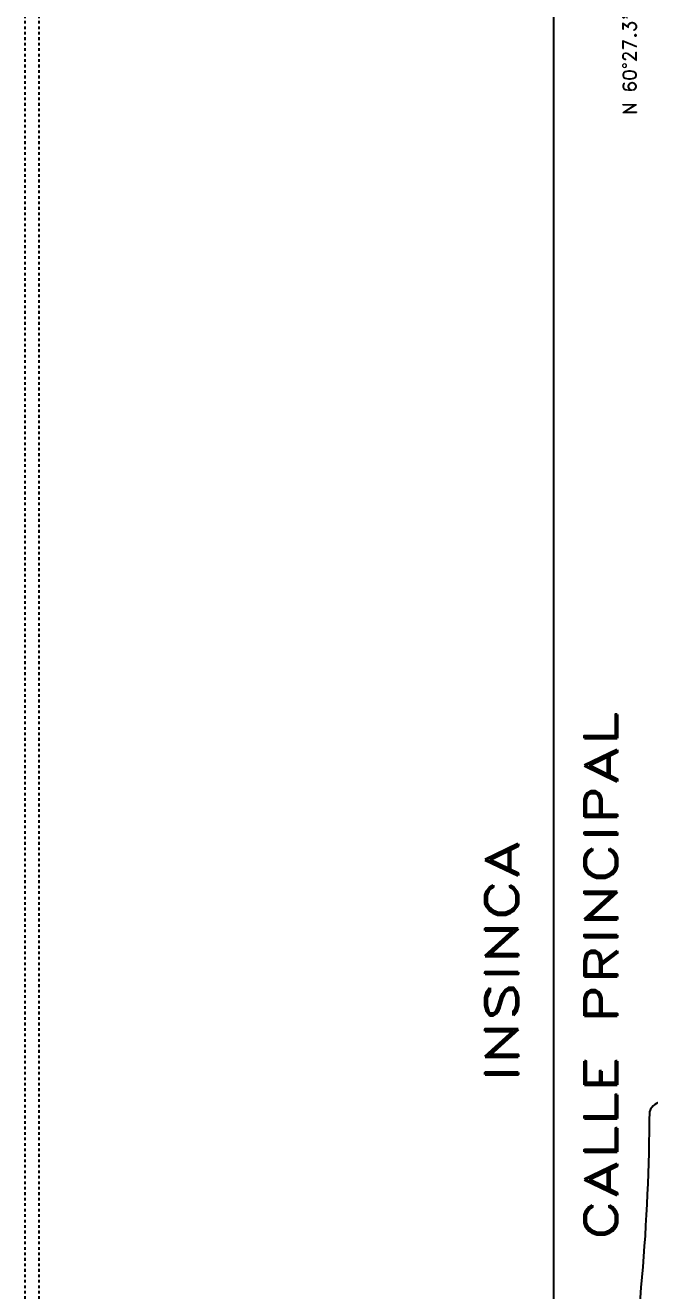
# Model space of a CAD drawing. Header units: millimetres. Extents: x 1590 to 1932, y -48 to 167.
# Drawn here: x 1594.29 to 1617.09, y -17.83 to 28.4 of the extents above; entities that cross this region are included whole.
import ezdxf
from ezdxf.enums import TextEntityAlignment as Align

# ---------------------------------------------------------------- set-up
doc = ezdxf.new("R2010")
doc.units = ezdxf.units.MM
doc.header["$LTSCALE"] = 0.1
doc.header["$MEASUREMENT"] = 0
doc.linetypes.add('DASHED2', pattern=[0.375, 0.25, -0.125])
doc.layers.get('0').update_dxf_attribs({"linetype": 'CONTINUOUS'})
for name, color, linetype in [('_KTI_CONTROL', 7, 'CONTINUOUS'), ('CALLES', 3, 'CONTINUOUS'), ('CUADRO1', 3, 'CONTINUOUS'), ('P-FIXT', 1, 'CONTINUOUS'), ('TEXT', 3, 'CONTINUOUS')]:
    doc.layers.add(name, color=color, linetype=linetype)
doc.styles.add('ATT', font='txt')
doc.styles.add('ROMAND', font='romand.shx')

# ---------------------------------------------------------------- blocks, each defined once
blk = doc.blocks.new('15PTOI01')
at = {"color": 0, "linetype": 'ByBlock'}
for p, q in [((0, -8.5), (0, 8.5)), ((2, 10.5), (6, 10.5)), ((8, 8.5), (8, -8.5)), ((9.5, 4.375), (9.5, -4.375)), ((11.25, 4.375), (9.5, 4.375)), ((6, -10.5), (2, -10.5)), ((11.25, -4.375), (9.5, -4.375))]:
    blk.add_line(p, q, dxfattribs=at)
for centre, radius, start, end in [((2, 8.5), 2, 90, 180), ((6, 8.5), 2, 0, 90), ((17.766404, -2.827313), 9.712715, 75.184599, 132.137709), ((13.6875, -12.03125), 19.717859, 49.950272, 70.559965), ((23.458333, 0), 4.229167, 313.602819, 46.397181), ((2, -8.5), 2, 180, 270), ((6, -8.5), 2, 270, 0), ((17.766404, 2.827313), 9.712715, 227.862291, 284.815401), ((13.6875, 12.03125), 19.717859, 289.440035, 310.049728)]:
    blk.add_arc(centre, radius, start, end, dxfattribs=at)
at = {"color": 0, "linetype": 'ByBlock', "style": 'ATT'}
for tag, p, flags in [('ITEM', (0, -23), 3), ('ROOM_NUMBER', (0, -32), 1)]:
    blk.add_attdef(tag, p, '', height=6, dxfattribs=dict(at, flags=flags))
blk = doc.blocks.new('ss1')
at = {"layer": '_KTI_CONTROL', "color": 1}
for points in [[(0.141, 0.122, 0), (0.141, 0.122, 0), (0.141, 0.122, 0), (0.141, 0.122, 0), (0.141, 0.122, 0)], [(0.141, 0.122, 0), (0.141, 0.122, 0), (0.141, 0.122, 0), (0.141, 0.122, 0), (0.141, 0.122, 0), (0.141, 0.122, 0), (0.141, 0.122, 0), (0.141, 0.122, 0), (0.141, 0.122, 0), (0.141, 0.122, 0), (0.141, 0.122, 0)]]:
    blk.add_polyline3d(points, dxfattribs=at)
at = {"layer": '_KTI_CONTROL'}
for points in [[(0.141, 0.122, 0), (0.141, 0.122, 0), (0.141, 0.122, 0), (0.141, 0.122, 0)], [(0.141, 0.122, 0), (0.141, 0.122, 0)]]:
    blk.add_polyline3d(points, dxfattribs=at)
at = {"layer": 'P-FIXT', "xscale": 0.0254, "yscale": 0.0254, "zscale": 0.0254}
blk.add_blockref('15PTOI01', (17.719, 12.528), dxfattribs=at)

msp = doc.modelspace()

# ---------------------------------------------------------------- linework, layer by layer
at = {"layer": 'CALLES', "linetype": 'Continuous'}
msp.add_line((1613.5927, -21.9342), (1613.5927, 156.5682), dxfattribs=at)
at = {"layer": 'CALLES', "color": 2, "linetype": 'DASHED2'}
for p, q in [((1594.2927, -23.9342), (1594.2927, 152.676)), ((1594.7927, -23.9342), (1594.7927, 152.5929))]:
    msp.add_line(p, q, dxfattribs=at)
at = {"layer": 'CALLES', "color": 4, "linetype": 'Continuous'}
for centre, radius, start, end in [((1617.5649, -11.4342), 0.5, 90, 161.08665), ((1542.0927, -10.9342), 75, 350.470063, 359.741839)]:
    msp.add_arc(centre, radius, start, end, dxfattribs=at)

# ---------------------------------------------------------------- block references
at = {"color": 1, "linetype": 'Continuous'}
msp.add_blockref('ss1', (1613.1666, 22.0611), dxfattribs=at)

# ---------------------------------------------------------------- texts
at = {"layer": 'CUADRO1', "color": 3, "style": 'ROMAND'}
msp.add_text("N 60%%D27.3' E", height=0.5, rotation=90, dxfattribs=at).set_placement((1616.6061, 27.3476), align=Align.CENTER)
at = {"layer": 'TEXT', "style": 'ROMAND', "width": 1.4}
for s, p in [('CALLE PRINCIPAL', (1615.9089, -15.9977)), ('INSINCA', (1612.2891, -10.2175))]:
    msp.add_text(s, height=1.2, rotation=90, dxfattribs=at).set_placement(p)

doc.saveas('drawing.dxf')
